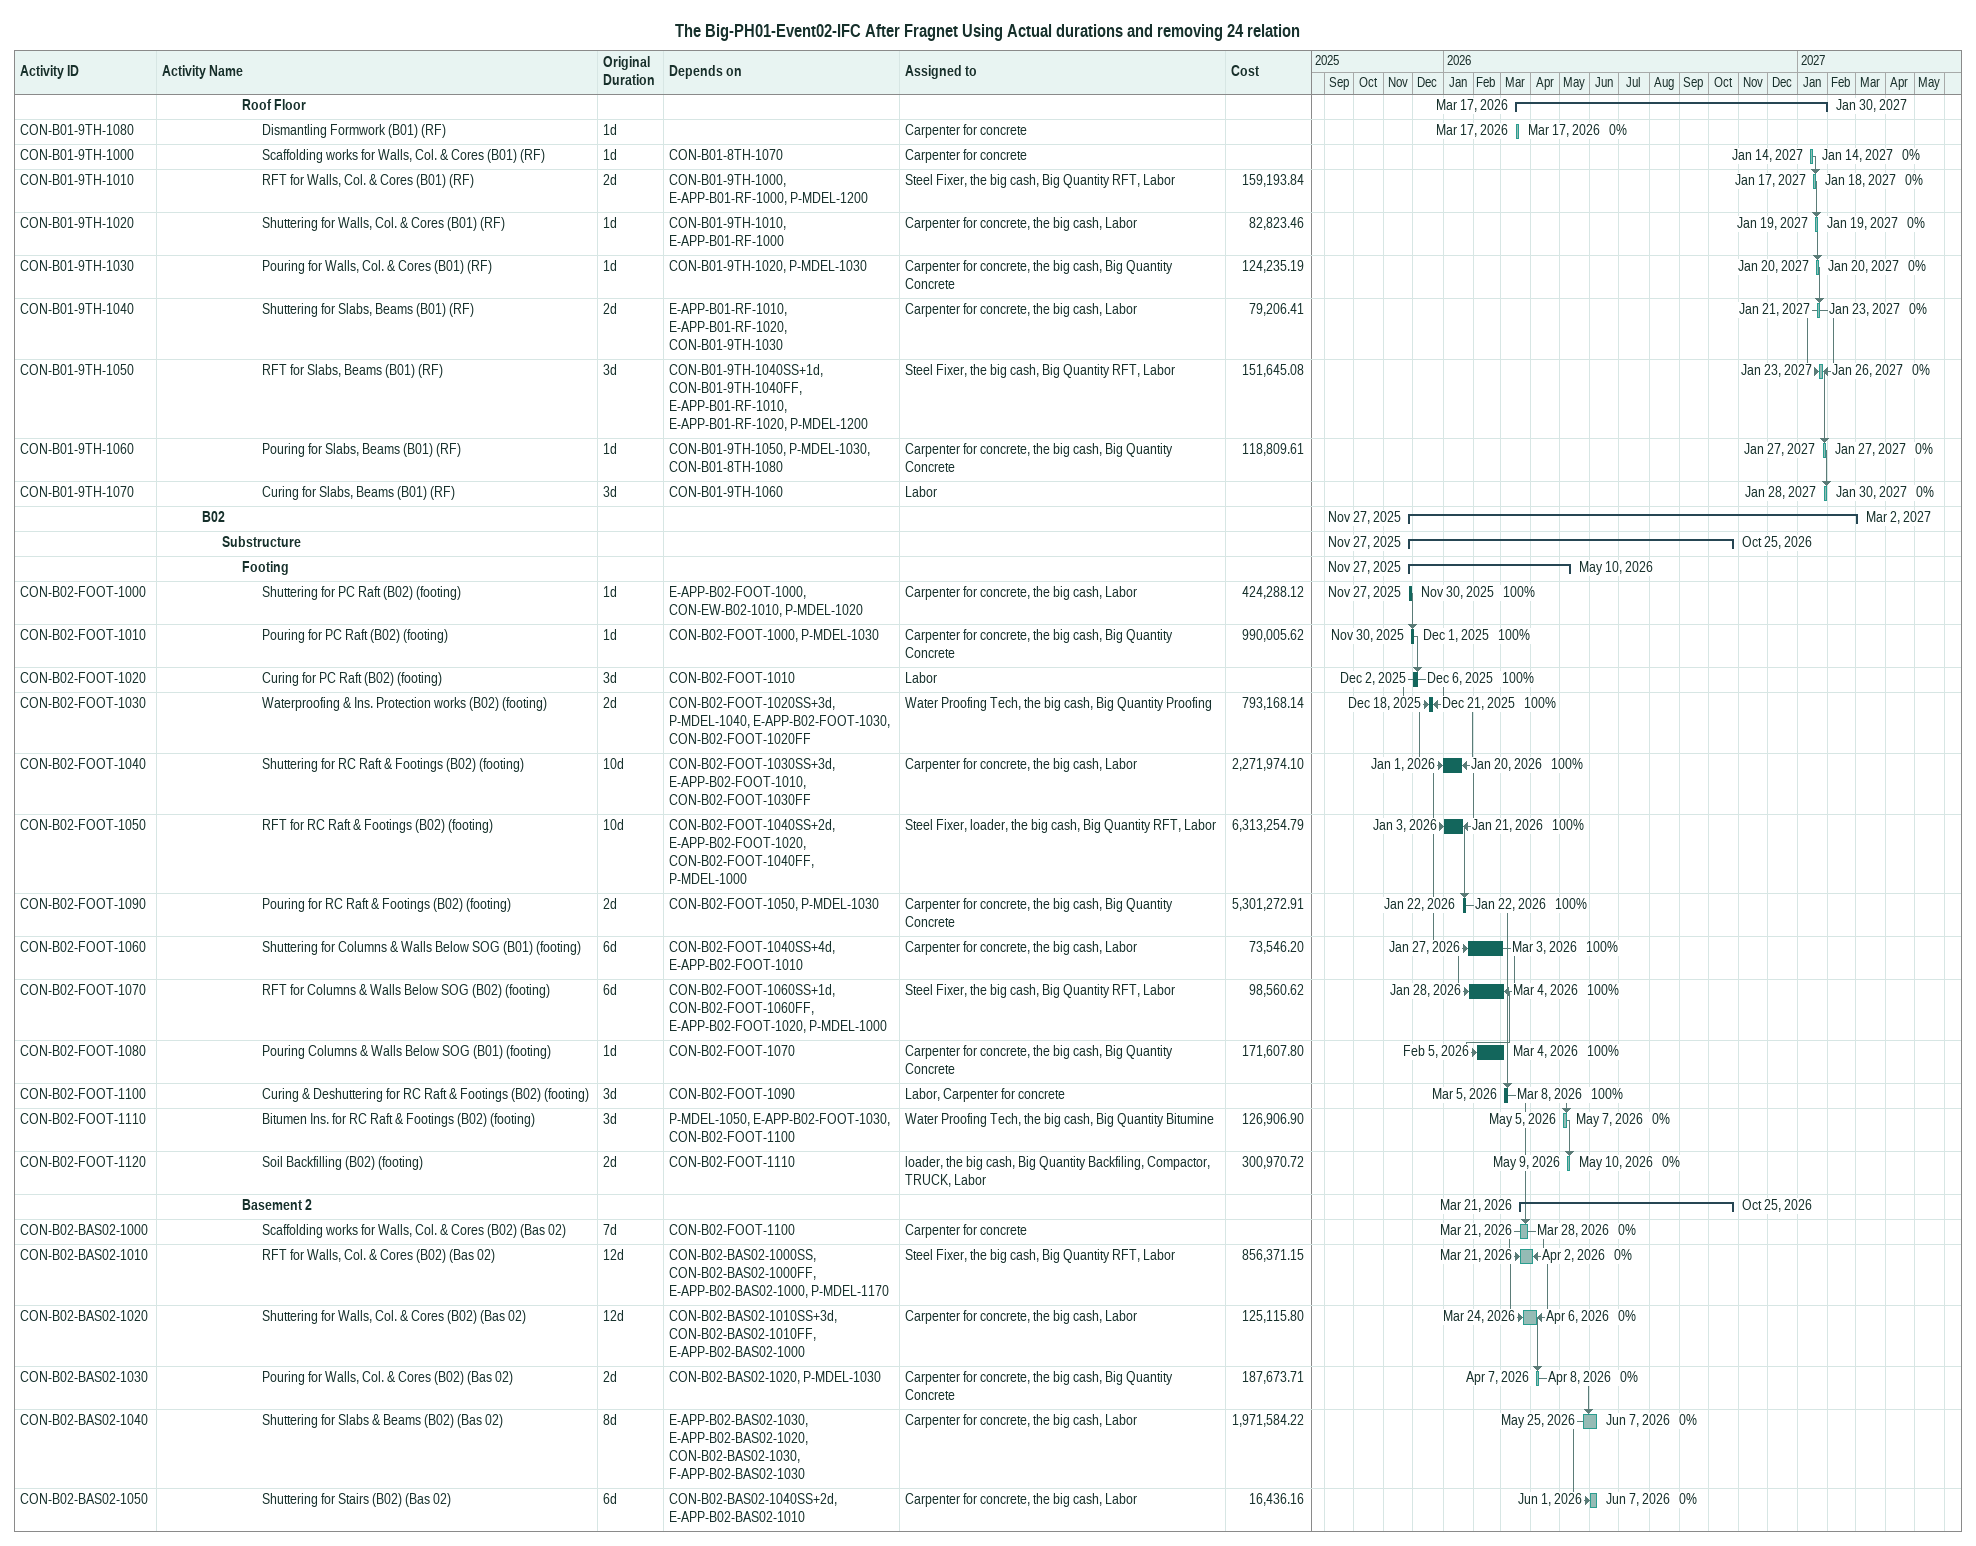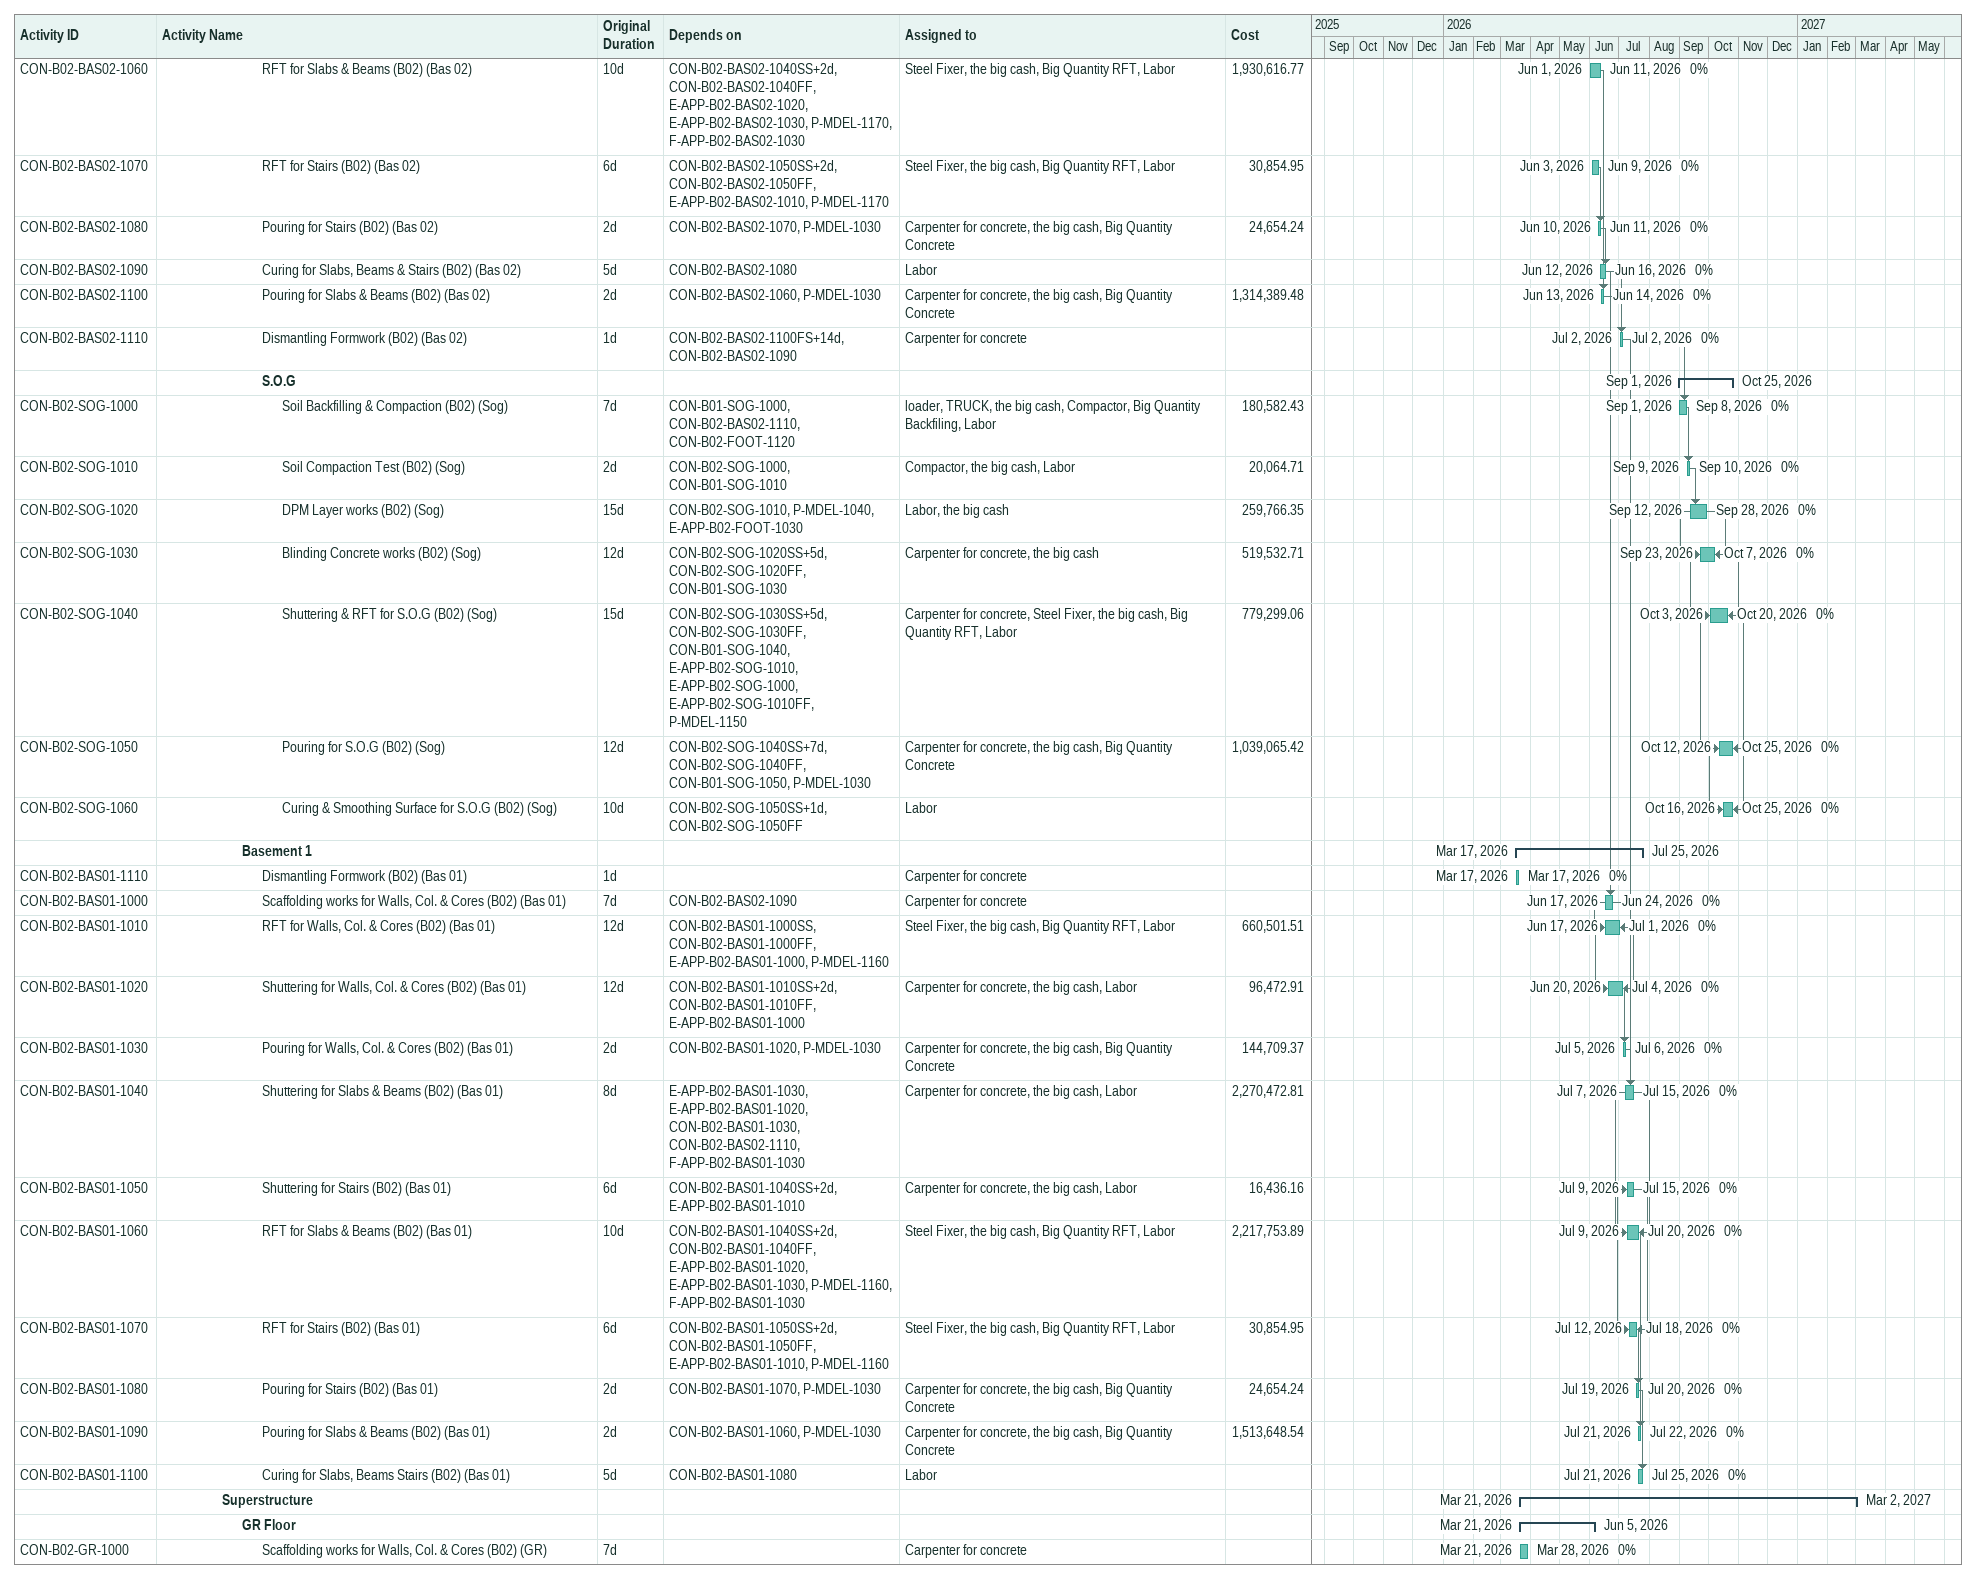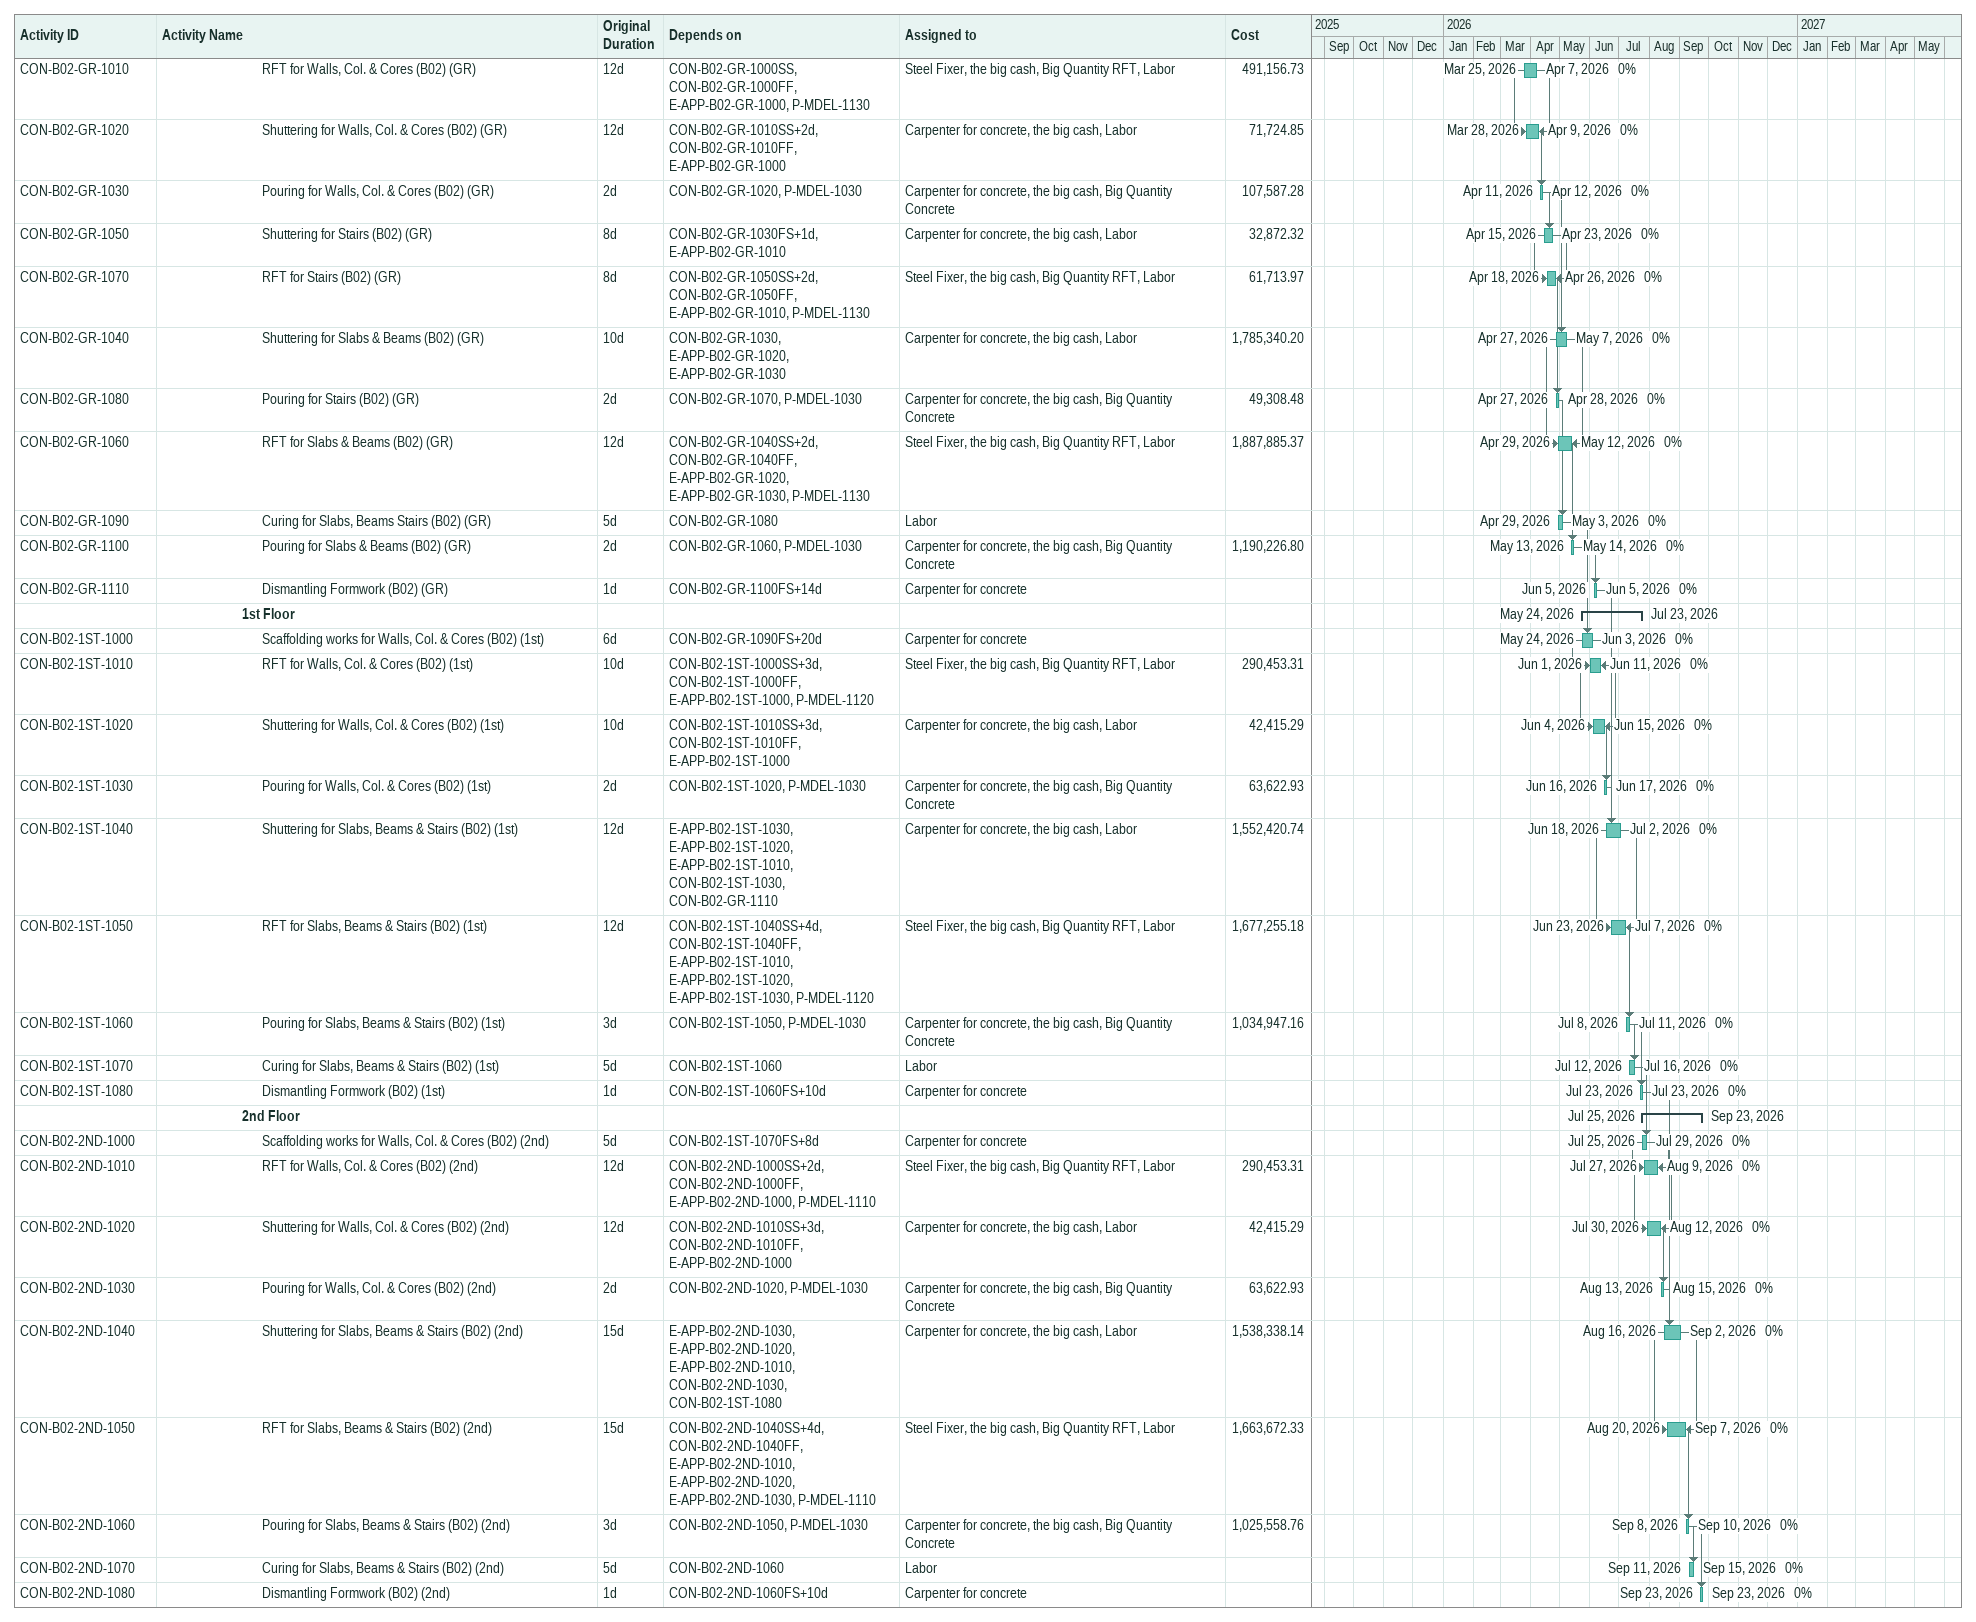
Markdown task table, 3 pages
The Big-PH01-Event02-IFC After Fragnet Using Actual durations and removing 24 relation

| ID | Level | Task | Original duration | Start | Finish | Predecessors | Resources | % complete | Cost |
|---|---|---|---|---|---|---|---|---|---|
|  | 5 | **Roof Floor** |  | 2026-03-17 | 2027-01-30 |  |  |  |  |
| CON-B01-9TH-1080 | 6 | Dismantling Formwork (B01) (RF) | 1d | 2026-03-17 | 2026-03-17 |  | Carpenter for concrete | 0 |  |
| CON-B01-9TH-1000 | 6 | Scaffolding works for Walls, Col. & Cores (B01) (RF) | 1d | 2027-01-14 | 2027-01-14 | CON-B01-8TH-1070 | Carpenter for concrete | 0 |  |
| CON-B01-9TH-1010 | 6 | RFT for Walls, Col. & Cores (B01) (RF) | 2d | 2027-01-17 | 2027-01-18 | CON-B01-9TH-1000, E-APP-B01-RF-1000, P-MDEL-1200 | Steel Fixer, the big cash, Big Quantity RFT, Labor | 0 | 159193.84 |
| CON-B01-9TH-1020 | 6 | Shuttering for Walls, Col. & Cores (B01) (RF) | 1d | 2027-01-19 | 2027-01-19 | CON-B01-9TH-1010, E-APP-B01-RF-1000 | Carpenter for concrete, the big cash, Labor | 0 | 82823.46 |
| CON-B01-9TH-1030 | 6 | Pouring for Walls, Col. & Cores (B01) (RF) | 1d | 2027-01-20 | 2027-01-20 | CON-B01-9TH-1020, P-MDEL-1030 | Carpenter for concrete, the big cash, Big Quantity Concrete | 0 | 124235.19 |
| CON-B01-9TH-1040 | 6 | Shuttering for Slabs, Beams (B01) (RF) | 2d | 2027-01-21 | 2027-01-23 | E-APP-B01-RF-1010, E-APP-B01-RF-1020, CON-B01-9TH-1030 | Carpenter for concrete, the big cash, Labor | 0 | 79206.41 |
| CON-B01-9TH-1050 | 6 | RFT for Slabs, Beams (B01) (RF) | 3d | 2027-01-23 | 2027-01-26 | CON-B01-9TH-1040SS+1d, CON-B01-9TH-1040FF, E-APP-B01-RF-1010, E-APP-B01-RF-1020, P-MDEL-1200 | Steel Fixer, the big cash, Big Quantity RFT, Labor | 0 | 151645.08 |
| CON-B01-9TH-1060 | 6 | Pouring for Slabs, Beams (B01) (RF) | 1d | 2027-01-27 | 2027-01-27 | CON-B01-9TH-1050, P-MDEL-1030, CON-B01-8TH-1080 | Carpenter for concrete, the big cash, Big Quantity Concrete | 0 | 118809.61 |
| CON-B01-9TH-1070 | 6 | Curing for Slabs, Beams (B01) (RF) | 3d | 2027-01-28 | 2027-01-30 | CON-B01-9TH-1060 | Labor | 0 |  |
|  | 3 | **B02** |  | 2025-11-27 | 2027-03-02 |  |  |  |  |
|  | 4 | **Substructure** |  | 2025-11-27 | 2026-10-25 |  |  |  |  |
|  | 5 | **Footing** |  | 2025-11-27 | 2026-05-10 |  |  |  |  |
| CON-B02-FOOT-1000 | 6 | Shuttering for PC Raft (B02) (footing) | 1d | 2025-11-27 | 2025-11-30 | E-APP-B02-FOOT-1000, CON-EW-B02-1010, P-MDEL-1020 | Carpenter for concrete, the big cash, Labor | 100 | 424288.12 |
| CON-B02-FOOT-1010 | 6 | Pouring for PC Raft (B02) (footing) | 1d | 2025-11-30 | 2025-12-01 | CON-B02-FOOT-1000, P-MDEL-1030 | Carpenter for concrete, the big cash, Big Quantity Concrete | 100 | 990005.62 |
| CON-B02-FOOT-1020 | 6 | Curing for PC Raft (B02) (footing) | 3d | 2025-12-02 | 2025-12-06 | CON-B02-FOOT-1010 | Labor | 100 |  |
| CON-B02-FOOT-1030 | 6 | Waterproofing & Ins. Protection works (B02) (footing) | 2d | 2025-12-18 | 2025-12-21 | CON-B02-FOOT-1020SS+3d, P-MDEL-1040, E-APP-B02-FOOT-1030, CON-B02-FOOT-1020FF | Water Proofing Tech, the big cash, Big Quantity Proofing | 100 | 793168.14 |
| CON-B02-FOOT-1040 | 6 | Shuttering for RC Raft & Footings (B02) (footing) | 10d | 2026-01-01 | 2026-01-20 | CON-B02-FOOT-1030SS+3d, E-APP-B02-FOOT-1010, CON-B02-FOOT-1030FF | Carpenter for concrete, the big cash, Labor | 100 | 2271974.10 |
| CON-B02-FOOT-1050 | 6 | RFT for RC Raft & Footings (B02) (footing) | 10d | 2026-01-03 | 2026-01-21 | CON-B02-FOOT-1040SS+2d, E-APP-B02-FOOT-1020, CON-B02-FOOT-1040FF, P-MDEL-1000 | Steel Fixer, loader, the big cash, Big Quantity RFT, Labor | 100 | 6313254.79 |
| CON-B02-FOOT-1090 | 6 | Pouring for RC Raft & Footings (B02) (footing) | 2d | 2026-01-22 | 2026-01-22 | CON-B02-FOOT-1050, P-MDEL-1030 | Carpenter for concrete, the big cash, Big Quantity Concrete | 100 | 5301272.91 |
| CON-B02-FOOT-1060 | 6 | Shuttering for Columns & Walls Below SOG (B01) (footing) | 6d | 2026-01-27 | 2026-03-03 | CON-B02-FOOT-1040SS+4d, E-APP-B02-FOOT-1010 | Carpenter for concrete, the big cash, Labor | 100 | 73546.20 |
| CON-B02-FOOT-1070 | 6 | RFT for Columns & Walls Below SOG (B02) (footing) | 6d | 2026-01-28 | 2026-03-04 | CON-B02-FOOT-1060SS+1d, CON-B02-FOOT-1060FF, E-APP-B02-FOOT-1020, P-MDEL-1000 | Steel Fixer, the big cash, Big Quantity RFT, Labor | 100 | 98560.62 |
| CON-B02-FOOT-1080 | 6 | Pouring Columns & Walls Below SOG (B01) (footing) | 1d | 2026-02-05 | 2026-03-04 | CON-B02-FOOT-1070 | Carpenter for concrete, the big cash, Big Quantity Concrete | 100 | 171607.80 |
| CON-B02-FOOT-1100 | 6 | Curing & Deshuttering for RC Raft & Footings (B02) (footing) | 3d | 2026-03-05 | 2026-03-08 | CON-B02-FOOT-1090 | Labor, Carpenter for concrete | 100 |  |
| CON-B02-FOOT-1110 | 6 | Bitumen Ins. for RC Raft & Footings (B02) (footing) | 3d | 2026-05-05 | 2026-05-07 | P-MDEL-1050, E-APP-B02-FOOT-1030, CON-B02-FOOT-1100 | Water Proofing Tech, the big cash, Big Quantity Bitumine | 0 | 126906.90 |
| CON-B02-FOOT-1120 | 6 | Soil Backfilling (B02) (footing) | 2d | 2026-05-09 | 2026-05-10 | CON-B02-FOOT-1110 | loader, the big cash, Big Quantity Backfiling, Compactor, TRUCK, Labor | 0 | 300970.72 |
|  | 5 | **Basement 2** |  | 2026-03-21 | 2026-10-25 |  |  |  |  |
| CON-B02-BAS02-1000 | 6 | Scaffolding works for Walls, Col. & Cores (B02) (Bas 02) | 7d | 2026-03-21 | 2026-03-28 | CON-B02-FOOT-1100 | Carpenter for concrete | 0 |  |
| CON-B02-BAS02-1010 | 6 | RFT for Walls, Col. & Cores (B02) (Bas 02) | 12d | 2026-03-21 | 2026-04-02 | CON-B02-BAS02-1000SS, CON-B02-BAS02-1000FF, E-APP-B02-BAS02-1000, P-MDEL-1170 | Steel Fixer, the big cash, Big Quantity RFT, Labor | 0 | 856371.15 |
| CON-B02-BAS02-1020 | 6 | Shuttering for Walls, Col. & Cores (B02) (Bas 02) | 12d | 2026-03-24 | 2026-04-06 | CON-B02-BAS02-1010SS+3d, CON-B02-BAS02-1010FF, E-APP-B02-BAS02-1000 | Carpenter for concrete, the big cash, Labor | 0 | 125115.80 |
| CON-B02-BAS02-1030 | 6 | Pouring for Walls, Col. & Cores (B02) (Bas 02) | 2d | 2026-04-07 | 2026-04-08 | CON-B02-BAS02-1020, P-MDEL-1030 | Carpenter for concrete, the big cash, Big Quantity Concrete | 0 | 187673.71 |
| CON-B02-BAS02-1040 | 6 | Shuttering for Slabs & Beams (B02) (Bas 02) | 8d | 2026-05-25 | 2026-06-07 | E-APP-B02-BAS02-1030, E-APP-B02-BAS02-1020, CON-B02-BAS02-1030, F-APP-B02-BAS02-1030 | Carpenter for concrete, the big cash, Labor | 0 | 1971584.22 |
| CON-B02-BAS02-1050 | 6 | Shuttering for Stairs (B02) (Bas 02) | 6d | 2026-06-01 | 2026-06-07 | CON-B02-BAS02-1040SS+2d, E-APP-B02-BAS02-1010 | Carpenter for concrete, the big cash, Labor | 0 | 16436.16 |
| CON-B02-BAS02-1060 | 6 | RFT for Slabs & Beams (B02) (Bas 02) | 10d | 2026-06-01 | 2026-06-11 | CON-B02-BAS02-1040SS+2d, CON-B02-BAS02-1040FF, E-APP-B02-BAS02-1020, E-APP-B02-BAS02-1030, P-MDEL-1170, F-APP-B02-BAS02-1030 | Steel Fixer, the big cash, Big Quantity RFT, Labor | 0 | 1930616.77 |
| CON-B02-BAS02-1070 | 6 | RFT for Stairs (B02) (Bas 02) | 6d | 2026-06-03 | 2026-06-09 | CON-B02-BAS02-1050SS+2d, CON-B02-BAS02-1050FF, E-APP-B02-BAS02-1010, P-MDEL-1170 | Steel Fixer, the big cash, Big Quantity RFT, Labor | 0 | 30854.95 |
| CON-B02-BAS02-1080 | 6 | Pouring for Stairs (B02) (Bas 02) | 2d | 2026-06-10 | 2026-06-11 | CON-B02-BAS02-1070, P-MDEL-1030 | Carpenter for concrete, the big cash, Big Quantity Concrete | 0 | 24654.24 |
| CON-B02-BAS02-1090 | 6 | Curing for Slabs, Beams & Stairs (B02) (Bas 02) | 5d | 2026-06-12 | 2026-06-16 | CON-B02-BAS02-1080 | Labor | 0 |  |
| CON-B02-BAS02-1100 | 6 | Pouring for Slabs & Beams (B02) (Bas 02) | 2d | 2026-06-13 | 2026-06-14 | CON-B02-BAS02-1060, P-MDEL-1030 | Carpenter for concrete, the big cash, Big Quantity Concrete | 0 | 1314389.48 |
| CON-B02-BAS02-1110 | 6 | Dismantling Formwork (B02) (Bas 02) | 1d | 2026-07-02 | 2026-07-02 | CON-B02-BAS02-1100FS+14d, CON-B02-BAS02-1090 | Carpenter for concrete | 0 |  |
|  | 6 | **S.O.G** |  | 2026-09-01 | 2026-10-25 |  |  |  |  |
| CON-B02-SOG-1000 | 7 | Soil Backfilling & Compaction (B02) (Sog) | 7d | 2026-09-01 | 2026-09-08 | CON-B01-SOG-1000, CON-B02-BAS02-1110, CON-B02-FOOT-1120 | loader, TRUCK, the big cash, Compactor, Big Quantity Backfiling, Labor | 0 | 180582.43 |
| CON-B02-SOG-1010 | 7 | Soil Compaction Test (B02) (Sog) | 2d | 2026-09-09 | 2026-09-10 | CON-B02-SOG-1000, CON-B01-SOG-1010 | Compactor, the big cash, Labor | 0 | 20064.71 |
| CON-B02-SOG-1020 | 7 | DPM Layer works (B02) (Sog) | 15d | 2026-09-12 | 2026-09-28 | CON-B02-SOG-1010, P-MDEL-1040, E-APP-B02-FOOT-1030 | Labor, the big cash | 0 | 259766.35 |
| CON-B02-SOG-1030 | 7 | Blinding Concrete works (B02) (Sog) | 12d | 2026-09-23 | 2026-10-07 | CON-B02-SOG-1020SS+5d, CON-B02-SOG-1020FF, CON-B01-SOG-1030 | Carpenter for concrete, the big cash | 0 | 519532.71 |
| CON-B02-SOG-1040 | 7 | Shuttering & RFT for S.O.G (B02) (Sog) | 15d | 2026-10-03 | 2026-10-20 | CON-B02-SOG-1030SS+5d, CON-B02-SOG-1030FF, CON-B01-SOG-1040, E-APP-B02-SOG-1010, E-APP-B02-SOG-1000, E-APP-B02-SOG-1010FF, P-MDEL-1150 | Carpenter for concrete, Steel Fixer, the big cash, Big Quantity RFT, Labor | 0 | 779299.06 |
| CON-B02-SOG-1050 | 7 | Pouring for S.O.G (B02) (Sog) | 12d | 2026-10-12 | 2026-10-25 | CON-B02-SOG-1040SS+7d, CON-B02-SOG-1040FF, CON-B01-SOG-1050, P-MDEL-1030 | Carpenter for concrete, the big cash, Big Quantity Concrete | 0 | 1039065.42 |
| CON-B02-SOG-1060 | 7 | Curing & Smoothing Surface for S.O.G (B02) (Sog) | 10d | 2026-10-16 | 2026-10-25 | CON-B02-SOG-1050SS+1d, CON-B02-SOG-1050FF | Labor | 0 |  |
|  | 5 | **Basement 1** |  | 2026-03-17 | 2026-07-25 |  |  |  |  |
| CON-B02-BAS01-1110 | 6 | Dismantling Formwork (B02) (Bas 01) | 1d | 2026-03-17 | 2026-03-17 |  | Carpenter for concrete | 0 |  |
| CON-B02-BAS01-1000 | 6 | Scaffolding works for Walls, Col. & Cores (B02) (Bas 01) | 7d | 2026-06-17 | 2026-06-24 | CON-B02-BAS02-1090 | Carpenter for concrete | 0 |  |
| CON-B02-BAS01-1010 | 6 | RFT for Walls, Col. & Cores (B02) (Bas 01) | 12d | 2026-06-17 | 2026-07-01 | CON-B02-BAS01-1000SS, CON-B02-BAS01-1000FF, E-APP-B02-BAS01-1000, P-MDEL-1160 | Steel Fixer, the big cash, Big Quantity RFT, Labor | 0 | 660501.51 |
| CON-B02-BAS01-1020 | 6 | Shuttering for Walls, Col. & Cores (B02) (Bas 01) | 12d | 2026-06-20 | 2026-07-04 | CON-B02-BAS01-1010SS+2d, CON-B02-BAS01-1010FF, E-APP-B02-BAS01-1000 | Carpenter for concrete, the big cash, Labor | 0 | 96472.91 |
| CON-B02-BAS01-1030 | 6 | Pouring for Walls, Col. & Cores (B02) (Bas 01) | 2d | 2026-07-05 | 2026-07-06 | CON-B02-BAS01-1020, P-MDEL-1030 | Carpenter for concrete, the big cash, Big Quantity Concrete | 0 | 144709.37 |
| CON-B02-BAS01-1040 | 6 | Shuttering for Slabs & Beams (B02) (Bas 01) | 8d | 2026-07-07 | 2026-07-15 | E-APP-B02-BAS01-1030, E-APP-B02-BAS01-1020, CON-B02-BAS01-1030, CON-B02-BAS02-1110, F-APP-B02-BAS01-1030 | Carpenter for concrete, the big cash, Labor | 0 | 2270472.81 |
| CON-B02-BAS01-1050 | 6 | Shuttering for Stairs (B02) (Bas 01) | 6d | 2026-07-09 | 2026-07-15 | CON-B02-BAS01-1040SS+2d, E-APP-B02-BAS01-1010 | Carpenter for concrete, the big cash, Labor | 0 | 16436.16 |
| CON-B02-BAS01-1060 | 6 | RFT for Slabs & Beams (B02) (Bas 01) | 10d | 2026-07-09 | 2026-07-20 | CON-B02-BAS01-1040SS+2d, CON-B02-BAS01-1040FF, E-APP-B02-BAS01-1020, E-APP-B02-BAS01-1030, P-MDEL-1160, F-APP-B02-BAS01-1030 | Steel Fixer, the big cash, Big Quantity RFT, Labor | 0 | 2217753.89 |
| CON-B02-BAS01-1070 | 6 | RFT for Stairs (B02) (Bas 01) | 6d | 2026-07-12 | 2026-07-18 | CON-B02-BAS01-1050SS+2d, CON-B02-BAS01-1050FF, E-APP-B02-BAS01-1010, P-MDEL-1160 | Steel Fixer, the big cash, Big Quantity RFT, Labor | 0 | 30854.95 |
| CON-B02-BAS01-1080 | 6 | Pouring for Stairs (B02) (Bas 01) | 2d | 2026-07-19 | 2026-07-20 | CON-B02-BAS01-1070, P-MDEL-1030 | Carpenter for concrete, the big cash, Big Quantity Concrete | 0 | 24654.24 |
| CON-B02-BAS01-1090 | 6 | Pouring for Slabs & Beams (B02) (Bas 01) | 2d | 2026-07-21 | 2026-07-22 | CON-B02-BAS01-1060, P-MDEL-1030 | Carpenter for concrete, the big cash, Big Quantity Concrete | 0 | 1513648.54 |
| CON-B02-BAS01-1100 | 6 | Curing for Slabs, Beams Stairs (B02) (Bas 01) | 5d | 2026-07-21 | 2026-07-25 | CON-B02-BAS01-1080 | Labor | 0 |  |
|  | 4 | **Superstructure** |  | 2026-03-21 | 2027-03-02 |  |  |  |  |
|  | 5 | **GR Floor** |  | 2026-03-21 | 2026-06-05 |  |  |  |  |
| CON-B02-GR-1000 | 6 | Scaffolding works for Walls, Col. & Cores (B02) (GR) | 7d | 2026-03-21 | 2026-03-28 |  | Carpenter for concrete | 0 |  |
| CON-B02-GR-1010 | 6 | RFT for Walls, Col. & Cores (B02) (GR) | 12d | 2026-03-25 | 2026-04-07 | CON-B02-GR-1000SS, CON-B02-GR-1000FF, E-APP-B02-GR-1000, P-MDEL-1130 | Steel Fixer, the big cash, Big Quantity RFT, Labor | 0 | 491156.73 |
| CON-B02-GR-1020 | 6 | Shuttering for Walls, Col. & Cores (B02) (GR) | 12d | 2026-03-28 | 2026-04-09 | CON-B02-GR-1010SS+2d, CON-B02-GR-1010FF, E-APP-B02-GR-1000 | Carpenter for concrete, the big cash, Labor | 0 | 71724.85 |
| CON-B02-GR-1030 | 6 | Pouring for Walls, Col. & Cores (B02) (GR) | 2d | 2026-04-11 | 2026-04-12 | CON-B02-GR-1020, P-MDEL-1030 | Carpenter for concrete, the big cash, Big Quantity Concrete | 0 | 107587.28 |
| CON-B02-GR-1050 | 6 | Shuttering for Stairs (B02) (GR) | 8d | 2026-04-15 | 2026-04-23 | CON-B02-GR-1030FS+1d, E-APP-B02-GR-1010 | Carpenter for concrete, the big cash, Labor | 0 | 32872.32 |
| CON-B02-GR-1070 | 6 | RFT for Stairs (B02) (GR) | 8d | 2026-04-18 | 2026-04-26 | CON-B02-GR-1050SS+2d, CON-B02-GR-1050FF, E-APP-B02-GR-1010, P-MDEL-1130 | Steel Fixer, the big cash, Big Quantity RFT, Labor | 0 | 61713.97 |
| CON-B02-GR-1040 | 6 | Shuttering for Slabs & Beams (B02) (GR) | 10d | 2026-04-27 | 2026-05-07 | CON-B02-GR-1030, E-APP-B02-GR-1020, E-APP-B02-GR-1030 | Carpenter for concrete, the big cash, Labor | 0 | 1785340.20 |
| CON-B02-GR-1080 | 6 | Pouring for Stairs (B02) (GR) | 2d | 2026-04-27 | 2026-04-28 | CON-B02-GR-1070, P-MDEL-1030 | Carpenter for concrete, the big cash, Big Quantity Concrete | 0 | 49308.48 |
| CON-B02-GR-1060 | 6 | RFT for Slabs & Beams (B02) (GR) | 12d | 2026-04-29 | 2026-05-12 | CON-B02-GR-1040SS+2d, CON-B02-GR-1040FF, E-APP-B02-GR-1020, E-APP-B02-GR-1030, P-MDEL-1130 | Steel Fixer, the big cash, Big Quantity RFT, Labor | 0 | 1887885.37 |
| CON-B02-GR-1090 | 6 | Curing for Slabs, Beams Stairs (B02) (GR) | 5d | 2026-04-29 | 2026-05-03 | CON-B02-GR-1080 | Labor | 0 |  |
| CON-B02-GR-1100 | 6 | Pouring for Slabs & Beams (B02) (GR) | 2d | 2026-05-13 | 2026-05-14 | CON-B02-GR-1060, P-MDEL-1030 | Carpenter for concrete, the big cash, Big Quantity Concrete | 0 | 1190226.80 |
| CON-B02-GR-1110 | 6 | Dismantling Formwork (B02) (GR) | 1d | 2026-06-05 | 2026-06-05 | CON-B02-GR-1100FS+14d | Carpenter for concrete | 0 |  |
|  | 5 | **1st Floor** |  | 2026-05-24 | 2026-07-23 |  |  |  |  |
| CON-B02-1ST-1000 | 6 | Scaffolding works for Walls, Col. & Cores (B02) (1st) | 6d | 2026-05-24 | 2026-06-03 | CON-B02-GR-1090FS+20d | Carpenter for concrete | 0 |  |
| CON-B02-1ST-1010 | 6 | RFT for Walls, Col. & Cores (B02) (1st) | 10d | 2026-06-01 | 2026-06-11 | CON-B02-1ST-1000SS+3d, CON-B02-1ST-1000FF, E-APP-B02-1ST-1000, P-MDEL-1120 | Steel Fixer, the big cash, Big Quantity RFT, Labor | 0 | 290453.31 |
| CON-B02-1ST-1020 | 6 | Shuttering for Walls, Col. & Cores (B02) (1st) | 10d | 2026-06-04 | 2026-06-15 | CON-B02-1ST-1010SS+3d, CON-B02-1ST-1010FF, E-APP-B02-1ST-1000 | Carpenter for concrete, the big cash, Labor | 0 | 42415.29 |
| CON-B02-1ST-1030 | 6 | Pouring for Walls, Col. & Cores (B02) (1st) | 2d | 2026-06-16 | 2026-06-17 | CON-B02-1ST-1020, P-MDEL-1030 | Carpenter for concrete, the big cash, Big Quantity Concrete | 0 | 63622.93 |
| CON-B02-1ST-1040 | 6 | Shuttering for Slabs, Beams & Stairs (B02) (1st) | 12d | 2026-06-18 | 2026-07-02 | E-APP-B02-1ST-1030, E-APP-B02-1ST-1020, E-APP-B02-1ST-1010, CON-B02-1ST-1030, CON-B02-GR-1110 | Carpenter for concrete, the big cash, Labor | 0 | 1552420.74 |
| CON-B02-1ST-1050 | 6 | RFT for Slabs, Beams & Stairs (B02) (1st) | 12d | 2026-06-23 | 2026-07-07 | CON-B02-1ST-1040SS+4d, CON-B02-1ST-1040FF, E-APP-B02-1ST-1010, E-APP-B02-1ST-1020, E-APP-B02-1ST-1030, P-MDEL-1120 | Steel Fixer, the big cash, Big Quantity RFT, Labor | 0 | 1677255.18 |
| CON-B02-1ST-1060 | 6 | Pouring for Slabs, Beams & Stairs (B02) (1st) | 3d | 2026-07-08 | 2026-07-11 | CON-B02-1ST-1050, P-MDEL-1030 | Carpenter for concrete, the big cash, Big Quantity Concrete | 0 | 1034947.16 |
| CON-B02-1ST-1070 | 6 | Curing for Slabs, Beams & Stairs (B02) (1st) | 5d | 2026-07-12 | 2026-07-16 | CON-B02-1ST-1060 | Labor | 0 |  |
| CON-B02-1ST-1080 | 6 | Dismantling Formwork (B02) (1st) | 1d | 2026-07-23 | 2026-07-23 | CON-B02-1ST-1060FS+10d | Carpenter for concrete | 0 |  |
|  | 5 | **2nd Floor** |  | 2026-07-25 | 2026-09-23 |  |  |  |  |
| CON-B02-2ND-1000 | 6 | Scaffolding works for Walls, Col. & Cores (B02) (2nd) | 5d | 2026-07-25 | 2026-07-29 | CON-B02-1ST-1070FS+8d | Carpenter for concrete | 0 |  |
| CON-B02-2ND-1010 | 6 | RFT for Walls, Col. & Cores (B02) (2nd) | 12d | 2026-07-27 | 2026-08-09 | CON-B02-2ND-1000SS+2d, CON-B02-2ND-1000FF, E-APP-B02-2ND-1000, P-MDEL-1110 | Steel Fixer, the big cash, Big Quantity RFT, Labor | 0 | 290453.31 |
| CON-B02-2ND-1020 | 6 | Shuttering for Walls, Col. & Cores (B02) (2nd) | 12d | 2026-07-30 | 2026-08-12 | CON-B02-2ND-1010SS+3d, CON-B02-2ND-1010FF, E-APP-B02-2ND-1000 | Carpenter for concrete, the big cash, Labor | 0 | 42415.29 |
| CON-B02-2ND-1030 | 6 | Pouring for Walls, Col. & Cores (B02) (2nd) | 2d | 2026-08-13 | 2026-08-15 | CON-B02-2ND-1020, P-MDEL-1030 | Carpenter for concrete, the big cash, Big Quantity Concrete | 0 | 63622.93 |
| CON-B02-2ND-1040 | 6 | Shuttering for Slabs, Beams & Stairs (B02) (2nd) | 15d | 2026-08-16 | 2026-09-02 | E-APP-B02-2ND-1030, E-APP-B02-2ND-1020, E-APP-B02-2ND-1010, CON-B02-2ND-1030, CON-B02-1ST-1080 | Carpenter for concrete, the big cash, Labor | 0 | 1538338.14 |
| CON-B02-2ND-1050 | 6 | RFT for Slabs, Beams & Stairs (B02) (2nd) | 15d | 2026-08-20 | 2026-09-07 | CON-B02-2ND-1040SS+4d, CON-B02-2ND-1040FF, E-APP-B02-2ND-1010, E-APP-B02-2ND-1020, E-APP-B02-2ND-1030, P-MDEL-1110 | Steel Fixer, the big cash, Big Quantity RFT, Labor | 0 | 1663672.33 |
| CON-B02-2ND-1060 | 6 | Pouring for Slabs, Beams & Stairs (B02) (2nd) | 3d | 2026-09-08 | 2026-09-10 | CON-B02-2ND-1050, P-MDEL-1030 | Carpenter for concrete, the big cash, Big Quantity Concrete | 0 | 1025558.76 |
| CON-B02-2ND-1070 | 6 | Curing for Slabs, Beams & Stairs (B02) (2nd) | 5d | 2026-09-11 | 2026-09-15 | CON-B02-2ND-1060 | Labor | 0 |  |
| CON-B02-2ND-1080 | 6 | Dismantling Formwork (B02) (2nd) | 1d | 2026-09-23 | 2026-09-23 | CON-B02-2ND-1060FS+10d | Carpenter for concrete | 0 |  |
